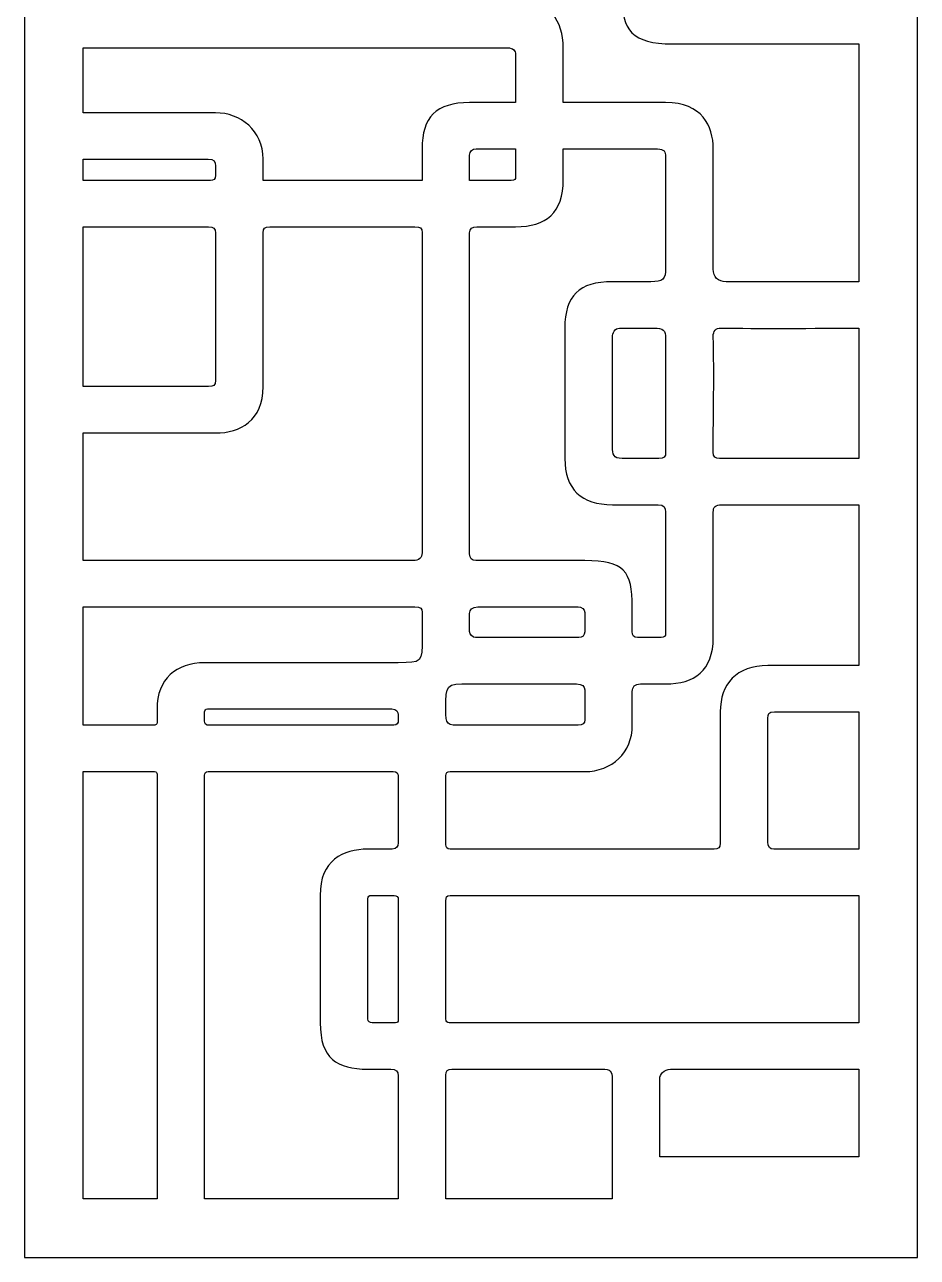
# Model space of a CAD drawing. Header units: centimetres. Extents: x -9.6 to 9.5, y -13.1 to 12.3.
# Drawn here: x 0.65 to 9.49, y -13.14 to -0.93 of the extents above; entities that cross this region are included whole.
import ezdxf

# ---------------------------------------------------------------- set-up
doc = ezdxf.new("R2010")
doc.units = ezdxf.units.CM
doc.header["$MEASUREMENT"] = 0
doc.layers.add('layer 1', color=7, linetype='Continuous')

msp = doc.modelspace()

# ---------------------------------------------------------------- linework, layer by layer
at = {"layer": 'layer 1', "color": 242}
for points, knots in [([(0.6503, 12.33479), (0.6503, 12.33479), (9.4938, 12.33479), (9.4938, 12.33479), (9.4938, 12.33479), (9.4938, 12.33479), (9.4938, -13.14289), (9.4938, -13.14289), (9.4938, -13.14289), (9.4938, -13.14289), (0.6503, -13.14289), (0.6503, -13.14289), (0.6503, -13.14289), (0.6503, -13.14289), (0.6503, 12.33479), (0.6503, 12.33479)], [0, 0, 0, 0, 0.2, 0.2, 0.2, 0.2, 0.4, 0.4, 0.4, 0.4, 0.6, 0.6, 0.6, 0.6, 1, 1, 1, 1]), ([(8.91476, -1.11956), (8.91476, -1.11956), (7.06614, -1.11956), (7.06614, -1.11956), (7.06614, -1.11956), (6.66844, -1.11956), (6.56597, -0.97645), (6.56597, -0.66068), (6.56597, -0.66068), (6.56597, -0.38118), (6.56597, -0.10168), (6.56597, 0.17783), (6.56597, 0.17783), (6.56597, 0.19512), (6.55457, 0.20872), (6.53628, 0.20872), (6.53628, 0.20872), (6.01442, 0.20872), (5.49256, 0.20872), (4.9707, 0.20872), (4.9707, 0.20872), (4.93697, 0.20872), (4.91924, 0.18396), (4.91924, 0.15199), (4.91924, 0.15199), (4.91924, -0.11392), (4.91924, -0.37984), (4.91924, -0.64575), (4.91924, -0.64575), (4.91924, -0.68088), (4.93826, -0.69893), (4.97036, -0.69893), (4.97036, -0.69893), (5.15159, -0.69893), (5.33282, -0.69893), (5.51406, -0.69893), (5.51406, -0.69893), (5.85896, -0.69893), (5.98549, -0.88742), (5.98549, -1.15781), (5.98549, -1.15781), (5.98549, -1.33886), (5.98549, -1.51991), (5.98549, -1.70095), (5.98549, -1.70095), (6.3238, -1.70095), (6.66211, -1.70095), (7.00042, -1.70095), (7.00042, -1.70095), (7.35974, -1.70095), (7.47186, -1.92992), (7.47186, -2.15984), (7.47186, -2.15984), (7.47186, -2.55643), (7.47186, -2.95302), (7.47186, -3.34961), (7.47186, -3.34961), (7.47186, -3.43099), (7.51959, -3.47635), (7.59987, -3.47635), (7.59987, -3.47635), (7.59987, -3.47635), (8.91476, -3.47635), (8.91476, -3.47635), (8.91476, -3.47635), (8.91476, -3.47635), (8.91476, -1.11956), (8.91476, -1.11956)], [0, 0, 0, 0, 0.05555556, 0.05555556, 0.05555556, 0.05555556, 0.11111111, 0.11111111, 0.11111111, 0.11111111, 0.16666667, 0.16666667, 0.16666667, 0.16666667, 0.22222222, 0.22222222, 0.22222222, 0.22222222, 0.27777778, 0.27777778, 0.27777778, 0.27777778, 0.33333333, 0.33333333, 0.33333333, 0.33333333, 0.38888889, 0.38888889, 0.38888889, 0.38888889, 0.44444444, 0.44444444, 0.44444444, 0.44444444, 0.5, 0.5, 0.5, 0.5, 0.55555556, 0.55555556, 0.55555556, 0.55555556, 0.61111111, 0.61111111, 0.61111111, 0.61111111, 0.66666667, 0.66666667, 0.66666667, 0.66666667, 0.72222222, 0.72222222, 0.72222222, 0.72222222, 0.77777778, 0.77777778, 0.77777778, 0.77777778, 0.83333333, 0.83333333, 0.83333333, 0.83333333, 0.88888889, 0.88888889, 0.88888889, 0.88888889, 1, 1, 1, 1]), ([(1.22934, -1.80235), (1.22934, -1.80235), (2.54071, -1.80235), (2.54071, -1.80235), (2.54071, -1.80235), (2.79032, -1.80235), (3.01215, -1.97613), (3.01215, -2.26123), (3.01215, -2.26123), (3.01215, -2.33146), (3.01215, -2.40168), (3.01215, -2.47191), (3.01215, -2.47191), (3.53721, -2.47191), (4.06228, -2.47191), (4.58734, -2.47191), (4.58734, -2.47191), (4.58734, -2.36789), (4.58734, -2.26386), (4.58734, -2.15984), (4.58734, -2.15984), (4.58734, -1.84636), (4.72542, -1.70095), (5.05878, -1.70095), (5.05878, -1.70095), (5.21054, -1.70095), (5.3623, -1.70095), (5.51406, -1.70095), (5.51406, -1.70095), (5.51406, -1.54254), (5.51406, -1.38412), (5.51406, -1.22571), (5.51406, -1.22571), (5.51406, -1.18746), (5.49028, -1.15781), (5.43164, -1.15781), (5.43164, -1.15781), (5.43164, -1.15781), (1.22934, -1.15781), (1.22934, -1.15781), (1.22934, -1.15781), (1.22934, -1.15781), (1.22934, -1.80235), (1.22934, -1.80235)], [0, 0, 0, 0, 0.08333333, 0.08333333, 0.08333333, 0.08333333, 0.16666667, 0.16666667, 0.16666667, 0.16666667, 0.25, 0.25, 0.25, 0.25, 0.33333333, 0.33333333, 0.33333333, 0.33333333, 0.41666667, 0.41666667, 0.41666667, 0.41666667, 0.5, 0.5, 0.5, 0.5, 0.58333333, 0.58333333, 0.58333333, 0.58333333, 0.66666667, 0.66666667, 0.66666667, 0.66666667, 0.75, 0.75, 0.75, 0.75, 0.83333333, 0.83333333, 0.83333333, 0.83333333, 1, 1, 1, 1]), ([(7.00042, -6.96043), (7.00042, -6.55939), (7.00042, -6.15835), (7.00042, -5.75732), (7.00042, -5.75732), (7.00042, -5.71377), (6.98502, -5.68533), (6.92623, -5.68533), (6.92623, -5.68533), (6.7751, -5.68533), (6.62397, -5.68533), (6.47284, -5.68533), (6.47284, -5.68533), (6.16559, -5.68533), (6.0014, -5.53144), (6.0014, -5.22644), (6.0014, -5.22644), (6.0014, -4.79604), (6.0014, -4.36564), (6.0014, -3.93523), (6.0014, -3.93523), (6.0014, -3.61107), (6.14237, -3.47635), (6.47284, -3.47635), (6.47284, -3.47635), (6.59924, -3.47635), (6.72564, -3.47635), (6.85204, -3.47635), (6.85204, -3.47635), (6.97608, -3.47635), (7.00042, -3.45066), (7.00042, -3.34061), (7.00042, -3.34061), (7.00042, -2.97217), (7.00042, -2.60373), (7.00042, -2.23529), (7.00042, -2.23529), (7.00042, -2.18805), (6.98397, -2.15984), (6.92113, -2.15984), (6.92113, -2.15984), (6.60925, -2.15984), (6.29737, -2.15984), (5.98549, -2.15984), (5.98549, -2.15984), (5.98549, -2.26348), (5.98549, -2.36331), (5.98549, -2.46229), (5.98549, -2.46229), (5.98549, -2.79571), (5.81598, -2.9308), (5.51406, -2.9308), (5.51406, -2.9308), (5.38601, -2.9308), (5.25796, -2.9308), (5.12992, -2.9308), (5.12992, -2.9308), (5.08514, -2.9308), (5.05878, -2.95121), (5.05878, -2.99048), (5.05878, -2.99048), (5.05878, -4.05128), (5.05878, -5.11208), (5.05878, -6.17288), (5.05878, -6.17288), (5.05878, -6.21614), (5.07946, -6.23931), (5.1211, -6.23931), (5.1211, -6.23931), (5.48022, -6.23931), (5.83933, -6.23931), (6.19845, -6.23931), (6.19845, -6.23931), (6.58956, -6.23931), (6.66989, -6.34039), (6.66989, -6.6982), (6.66989, -6.6982), (6.66989, -6.77882), (6.66989, -6.85944), (6.66989, -6.94007), (6.66989, -6.94007), (6.66989, -6.98254), (6.68721, -7.00172), (6.72153, -7.00172), (6.72153, -7.00172), (6.79997, -7.00172), (6.87841, -7.00172), (6.95685, -7.00172), (6.95685, -7.00172), (6.98538, -7.00172), (7.00042, -6.98888), (7.00042, -6.96043)], [0, 0, 0, 0, 0.04166667, 0.04166667, 0.04166667, 0.04166667, 0.08333333, 0.08333333, 0.08333333, 0.08333333, 0.125, 0.125, 0.125, 0.125, 0.16666667, 0.16666667, 0.16666667, 0.16666667, 0.20833333, 0.20833333, 0.20833333, 0.20833333, 0.25, 0.25, 0.25, 0.25, 0.29166667, 0.29166667, 0.29166667, 0.29166667, 0.33333333, 0.33333333, 0.33333333, 0.33333333, 0.375, 0.375, 0.375, 0.375, 0.41666667, 0.41666667, 0.41666667, 0.41666667, 0.45833333, 0.45833333, 0.45833333, 0.45833333, 0.5, 0.5, 0.5, 0.5, 0.54166667, 0.54166667, 0.54166667, 0.54166667, 0.58333333, 0.58333333, 0.58333333, 0.58333333, 0.625, 0.625, 0.625, 0.625, 0.66666667, 0.66666667, 0.66666667, 0.66666667, 0.70833333, 0.70833333, 0.70833333, 0.70833333, 0.75, 0.75, 0.75, 0.75, 0.79166667, 0.79166667, 0.79166667, 0.79166667, 0.83333333, 0.83333333, 0.83333333, 0.83333333, 0.875, 0.875, 0.875, 0.875, 0.91666667, 0.91666667, 0.91666667, 0.91666667, 1, 1, 1, 1]), ([(5.05878, -2.47191), (5.19631, -2.47191), (5.33384, -2.47191), (5.47137, -2.47191), (5.47137, -2.47191), (5.50468, -2.47191), (5.51406, -2.45703), (5.51406, -2.43778), (5.51406, -2.43778), (5.51406, -2.34513), (5.51406, -2.25248), (5.51406, -2.15984), (5.51406, -2.15984), (5.38364, -2.15984), (5.25322, -2.15984), (5.1228, -2.15984), (5.1228, -2.15984), (5.08652, -2.15984), (5.05878, -2.17721), (5.05878, -2.22323), (5.05878, -2.22323), (5.05878, -2.30612), (5.05878, -2.38902), (5.05878, -2.47191)], [0, 0, 0, 0, 0.14285714, 0.14285714, 0.14285714, 0.14285714, 0.28571429, 0.28571429, 0.28571429, 0.28571429, 0.42857143, 0.42857143, 0.42857143, 0.42857143, 0.57142857, 0.57142857, 0.57142857, 0.57142857, 0.71428571, 0.71428571, 0.71428571, 0.71428571, 1, 1, 1, 1]), ([(1.22934, -2.47191), (1.22934, -2.47191), (2.49072, -2.47191), (2.49072, -2.47191), (2.49072, -2.47191), (2.51996, -2.47191), (2.54071, -2.46352), (2.54071, -2.42212), (2.54071, -2.42212), (2.54071, -2.39044), (2.54071, -2.35875), (2.54071, -2.32707), (2.54071, -2.32707), (2.54071, -2.28722), (2.5268, -2.26123), (2.46844, -2.26123), (2.46844, -2.26123), (2.46844, -2.26123), (1.22934, -2.26123), (1.22934, -2.26123), (1.22934, -2.26123), (1.22934, -2.26123), (1.22934, -2.47191), (1.22934, -2.47191)], [0, 0, 0, 0, 0.14285714, 0.14285714, 0.14285714, 0.14285714, 0.28571429, 0.28571429, 0.28571429, 0.28571429, 0.42857143, 0.42857143, 0.42857143, 0.42857143, 0.57142857, 0.57142857, 0.57142857, 0.57142857, 0.71428571, 0.71428571, 0.71428571, 0.71428571, 1, 1, 1, 1]), ([(1.22934, -6.23931), (1.22934, -6.23931), (4.49693, -6.23931), (4.49693, -6.23931), (4.49693, -6.23931), (4.55686, -6.23931), (4.58734, -6.21095), (4.58734, -6.16313), (4.58734, -6.16313), (4.58734, -5.10499), (4.58734, -4.04685), (4.58734, -2.98871), (4.58734, -2.98871), (4.58734, -2.9445), (4.57219, -2.9308), (4.51657, -2.9308), (4.51657, -2.9308), (4.03694, -2.9308), (3.5573, -2.9308), (3.07767, -2.9308), (3.07767, -2.9308), (3.02586, -2.9308), (3.01215, -2.94446), (3.01215, -2.99268), (3.01215, -2.99268), (3.01215, -3.50015), (3.01215, -4.00762), (3.01215, -4.51509), (3.01215, -4.51509), (3.01215, -4.85191), (2.78732, -4.97397), (2.54071, -4.97397), (2.54071, -4.97397), (2.54071, -4.97397), (1.22934, -4.97397), (1.22934, -4.97397), (1.22934, -4.97397), (1.22934, -4.97397), (1.22934, -6.23931), (1.22934, -6.23931)], [0, 0, 0, 0, 0.09090909, 0.09090909, 0.09090909, 0.09090909, 0.18181818, 0.18181818, 0.18181818, 0.18181818, 0.27272727, 0.27272727, 0.27272727, 0.27272727, 0.36363636, 0.36363636, 0.36363636, 0.36363636, 0.45454545, 0.45454545, 0.45454545, 0.45454545, 0.54545455, 0.54545455, 0.54545455, 0.54545455, 0.63636364, 0.63636364, 0.63636364, 0.63636364, 0.72727273, 0.72727273, 0.72727273, 0.72727273, 0.81818182, 0.81818182, 0.81818182, 0.81818182, 1, 1, 1, 1]), ([(1.22934, -4.51509), (1.22934, -4.51509), (2.47311, -4.51509), (2.47311, -4.51509), (2.47311, -4.51509), (2.51974, -4.51509), (2.54071, -4.50104), (2.54071, -4.45562), (2.54071, -4.45562), (2.54071, -3.96797), (2.54071, -3.48033), (2.54071, -2.99268), (2.54071, -2.99268), (2.54071, -2.94957), (2.5222, -2.9308), (2.47002, -2.9308), (2.47002, -2.9308), (2.47002, -2.9308), (1.22934, -2.9308), (1.22934, -2.9308), (1.22934, -2.9308), (1.22934, -2.9308), (1.22934, -4.51509), (1.22934, -4.51509)], [0, 0, 0, 0, 0.14285714, 0.14285714, 0.14285714, 0.14285714, 0.28571429, 0.28571429, 0.28571429, 0.28571429, 0.42857143, 0.42857143, 0.42857143, 0.42857143, 0.57142857, 0.57142857, 0.57142857, 0.57142857, 0.71428571, 0.71428571, 0.71428571, 0.71428571, 1, 1, 1, 1]), ([(6.56807, -5.22644), (6.70879, -5.22644), (6.79941, -5.22644), (6.93398, -5.22644), (6.93398, -5.22644), (6.98699, -5.22644), (7.00042, -5.21267), (7.00042, -5.16121), (7.00042, -5.16121), (7.00042, -4.78042), (7.00042, -4.4169), (7.00042, -4.03611), (7.00042, -4.03611), (7.00042, -3.95809), (6.97508, -3.93523), (6.88501, -3.93523), (6.88501, -3.93523), (6.77124, -3.93523), (6.65746, -3.93523), (6.54368, -3.93523), (6.54368, -3.93523), (6.49854, -3.93523), (6.47284, -3.98795), (6.47284, -4.02117), (6.47284, -4.02117), (6.47284, -4.39499), (6.47284, -4.7392), (6.47284, -5.10992), (6.47284, -5.10992), (6.47284, -5.18784), (6.48364, -5.22644), (6.56807, -5.22644)], [0, 0, 0, 0, 0.11111111, 0.11111111, 0.11111111, 0.11111111, 0.22222222, 0.22222222, 0.22222222, 0.22222222, 0.33333333, 0.33333333, 0.33333333, 0.33333333, 0.44444444, 0.44444444, 0.44444444, 0.44444444, 0.55555556, 0.55555556, 0.55555556, 0.55555556, 0.66666667, 0.66666667, 0.66666667, 0.66666667, 0.77777778, 0.77777778, 0.77777778, 0.77777778, 1, 1, 1, 1]), ([(8.91476, -3.93572), (8.50077, -3.93706), (7.88658, -3.94042), (7.54631, -3.93523), (7.54631, -3.93523), (7.49895, -3.93451), (7.47042, -3.96363), (7.47186, -4.01796), (7.47186, -4.01796), (7.48233, -4.41203), (7.47186, -4.77171), (7.47186, -5.16592), (7.47186, -5.16592), (7.47186, -5.21173), (7.49263, -5.22644), (7.53362, -5.22644), (7.53362, -5.22644), (7.53362, -5.22644), (8.91476, -5.22644), (8.91476, -5.22644), (8.91476, -5.22644), (8.91476, -5.22644), (8.91476, -3.93572), (8.91476, -3.93572)], [0, 0, 0, 0, 0.14285714, 0.14285714, 0.14285714, 0.14285714, 0.28571429, 0.28571429, 0.28571429, 0.28571429, 0.42857143, 0.42857143, 0.42857143, 0.42857143, 0.57142857, 0.57142857, 0.57142857, 0.57142857, 0.71428571, 0.71428571, 0.71428571, 0.71428571, 1, 1, 1, 1]), ([(8.91476, -5.68533), (8.91476, -5.68533), (7.55732, -5.68533), (7.55732, -5.68533), (7.55732, -5.68533), (7.49098, -5.68533), (7.47186, -5.70594), (7.47186, -5.76055), (7.47186, -5.76055), (7.47186, -6.18438), (7.47186, -6.57789), (7.47186, -7.00172), (7.47186, -7.00172), (7.47186, -7.33275), (7.28412, -7.4606), (7.00042, -7.4606), (7.00042, -7.4606), (6.91779, -7.4606), (6.83516, -7.4606), (6.75252, -7.4606), (6.75252, -7.4606), (6.69433, -7.4606), (6.66989, -7.48947), (6.66989, -7.53745), (6.66989, -7.53745), (6.66989, -7.64846), (6.66989, -7.75946), (6.66989, -7.87047), (6.66989, -7.87047), (6.66989, -8.13937), (6.47113, -8.32935), (6.19845, -8.32935), (6.19845, -8.32935), (5.75436, -8.32935), (5.31026, -8.32935), (4.86617, -8.32935), (4.86617, -8.32935), (4.83693, -8.32935), (4.8232, -8.34273), (4.8232, -8.37135), (4.8232, -8.37135), (4.8232, -8.59824), (4.8232, -8.82512), (4.8232, -9.052), (4.8232, -9.052), (4.8232, -9.08326), (4.83331, -9.09738), (4.86474, -9.09738), (4.86474, -9.09738), (5.73711, -9.09738), (6.60949, -9.09738), (7.48187, -9.09738), (7.48187, -9.09738), (7.52004, -9.09738), (7.54136, -9.0851), (7.54136, -9.03794), (7.54136, -9.03794), (7.54136, -8.60441), (7.54136, -8.17088), (7.54136, -7.73736), (7.54136, -7.73736), (7.54136, -7.46408), (7.69978, -7.27847), (8.0128, -7.27847), (8.0128, -7.27847), (8.0128, -7.27847), (8.91476, -7.27847), (8.91476, -7.27847), (8.91476, -7.27847), (8.91476, -7.27847), (8.91476, -5.68533), (8.91476, -5.68533)], [0, 0, 0, 0, 0.05263158, 0.05263158, 0.05263158, 0.05263158, 0.10526316, 0.10526316, 0.10526316, 0.10526316, 0.15789474, 0.15789474, 0.15789474, 0.15789474, 0.21052632, 0.21052632, 0.21052632, 0.21052632, 0.26315789, 0.26315789, 0.26315789, 0.26315789, 0.31578947, 0.31578947, 0.31578947, 0.31578947, 0.36842105, 0.36842105, 0.36842105, 0.36842105, 0.42105263, 0.42105263, 0.42105263, 0.42105263, 0.47368421, 0.47368421, 0.47368421, 0.47368421, 0.52631579, 0.52631579, 0.52631579, 0.52631579, 0.57894737, 0.57894737, 0.57894737, 0.57894737, 0.63157895, 0.63157895, 0.63157895, 0.63157895, 0.68421053, 0.68421053, 0.68421053, 0.68421053, 0.73684211, 0.73684211, 0.73684211, 0.73684211, 0.78947368, 0.78947368, 0.78947368, 0.78947368, 0.84210526, 0.84210526, 0.84210526, 0.84210526, 0.89473684, 0.89473684, 0.89473684, 0.89473684, 1, 1, 1, 1]), ([(1.22934, -7.87047), (1.22934, -7.87047), (1.9233, -7.87047), (1.9233, -7.87047), (1.9233, -7.87047), (1.95011, -7.87047), (1.96152, -7.86096), (1.96152, -7.84278), (1.96152, -7.84278), (1.96152, -7.7983), (1.96152, -7.75382), (1.96152, -7.70935), (1.96152, -7.70935), (1.96152, -7.41138), (2.15387, -7.25046), (2.43296, -7.25046), (2.43296, -7.25046), (3.07256, -7.25046), (3.71216, -7.25046), (4.35176, -7.25046), (4.35176, -7.25046), (4.58565, -7.25046), (4.58734, -7.25053), (4.58734, -7.00172), (4.58734, -7.00172), (4.58734, -6.91793), (4.58734, -6.83415), (4.58734, -6.75036), (4.58734, -6.75036), (4.58734, -6.71331), (4.57667, -6.6982), (4.51682, -6.6982), (4.51682, -6.6982), (4.51682, -6.6982), (1.22934, -6.6982), (1.22934, -6.6982), (1.22934, -6.6982), (1.22934, -6.6982), (1.22934, -7.87047), (1.22934, -7.87047)], [0, 0, 0, 0, 0.09090909, 0.09090909, 0.09090909, 0.09090909, 0.18181818, 0.18181818, 0.18181818, 0.18181818, 0.27272727, 0.27272727, 0.27272727, 0.27272727, 0.36363636, 0.36363636, 0.36363636, 0.36363636, 0.45454545, 0.45454545, 0.45454545, 0.45454545, 0.54545455, 0.54545455, 0.54545455, 0.54545455, 0.63636364, 0.63636364, 0.63636364, 0.63636364, 0.72727273, 0.72727273, 0.72727273, 0.72727273, 0.81818182, 0.81818182, 0.81818182, 0.81818182, 1, 1, 1, 1]), ([(5.11584, -7.00172), (5.45697, -7.00172), (5.79811, -7.00172), (6.13924, -7.00172), (6.13924, -7.00172), (6.17612, -7.00172), (6.19845, -6.98219), (6.19845, -6.94481), (6.19845, -6.94481), (6.19845, -6.88059), (6.19845, -6.81636), (6.19845, -6.75214), (6.19845, -6.75214), (6.19845, -6.71867), (6.16959, -6.6982), (6.13223, -6.6982), (6.13223, -6.6982), (5.80112, -6.6982), (5.47002, -6.6982), (5.13891, -6.6982), (5.13891, -6.6982), (5.08451, -6.6982), (5.05878, -6.72203), (5.05878, -6.76459), (5.05878, -6.76459), (5.05878, -6.82387), (5.05878, -6.88315), (5.05878, -6.94244), (5.05878, -6.94244), (5.05878, -6.97039), (5.08936, -7.00172), (5.11584, -7.00172)], [0, 0, 0, 0, 0.11111111, 0.11111111, 0.11111111, 0.11111111, 0.22222222, 0.22222222, 0.22222222, 0.22222222, 0.33333333, 0.33333333, 0.33333333, 0.33333333, 0.44444444, 0.44444444, 0.44444444, 0.44444444, 0.55555556, 0.55555556, 0.55555556, 0.55555556, 0.66666667, 0.66666667, 0.66666667, 0.66666667, 0.77777778, 0.77777778, 0.77777778, 0.77777778, 1, 1, 1, 1]), ([(6.11832, -7.4606), (5.76514, -7.4606), (5.41196, -7.4606), (5.05878, -7.4606), (5.05878, -7.4606), (4.82272, -7.4606), (4.8232, -7.46054), (4.8232, -7.70935), (4.8232, -7.70935), (4.8232, -7.87074), (4.82543, -7.87047), (4.9951, -7.87047), (4.9951, -7.87047), (5.37428, -7.87047), (5.75346, -7.87047), (6.13264, -7.87047), (6.13264, -7.87047), (6.18267, -7.87047), (6.19845, -7.85398), (6.19845, -7.81543), (6.19845, -7.81543), (6.19845, -7.71637), (6.19845, -7.6173), (6.19845, -7.51824), (6.19845, -7.51824), (6.19845, -7.48789), (6.17473, -7.4606), (6.11832, -7.4606)], [0, 0, 0, 0, 0.125, 0.125, 0.125, 0.125, 0.25, 0.25, 0.25, 0.25, 0.375, 0.375, 0.375, 0.375, 0.5, 0.5, 0.5, 0.5, 0.625, 0.625, 0.625, 0.625, 0.75, 0.75, 0.75, 0.75, 1, 1, 1, 1]), ([(4.35176, -7.81893), (4.35176, -7.79797), (4.35176, -7.78961), (4.35176, -7.76548), (4.35176, -7.76548), (4.35176, -7.74068), (4.33497, -7.70935), (4.28868, -7.70935), (4.28868, -7.70935), (3.67977, -7.70935), (3.07086, -7.70935), (2.46195, -7.70935), (2.46195, -7.70935), (2.44344, -7.70935), (2.43296, -7.7225), (2.43296, -7.73747), (2.43296, -7.73747), (2.43296, -7.76695), (2.43296, -7.79947), (2.43296, -7.8259), (2.43296, -7.8259), (2.43296, -7.86018), (2.44342, -7.87047), (2.48121, -7.87047), (2.48121, -7.87047), (3.0925, -7.87047), (3.69534, -7.87047), (4.30708, -7.87047), (4.30708, -7.87047), (4.33663, -7.87047), (4.35176, -7.84984), (4.35176, -7.81893)], [0, 0, 0, 0, 0.11111111, 0.11111111, 0.11111111, 0.11111111, 0.22222222, 0.22222222, 0.22222222, 0.22222222, 0.33333333, 0.33333333, 0.33333333, 0.33333333, 0.44444444, 0.44444444, 0.44444444, 0.44444444, 0.55555556, 0.55555556, 0.55555556, 0.55555556, 0.66666667, 0.66666667, 0.66666667, 0.66666667, 0.77777778, 0.77777778, 0.77777778, 0.77777778, 1, 1, 1, 1]), ([(8.91476, -7.73736), (8.91476, -7.73736), (8.07838, -7.73736), (8.07838, -7.73736), (8.07838, -7.73736), (8.01837, -7.73736), (8.0128, -7.75673), (8.0128, -7.80111), (8.0128, -7.80111), (8.0128, -8.20957), (8.0128, -8.61803), (8.0128, -9.02649), (8.0128, -9.02649), (8.0128, -9.07932), (8.03357, -9.09738), (8.0722, -9.09738), (8.0722, -9.09738), (8.0722, -9.09738), (8.91476, -9.09738), (8.91476, -9.09738), (8.91476, -9.09738), (8.91476, -9.09738), (8.91476, -7.73736), (8.91476, -7.73736)], [0, 0, 0, 0, 0.14285714, 0.14285714, 0.14285714, 0.14285714, 0.28571429, 0.28571429, 0.28571429, 0.28571429, 0.42857143, 0.42857143, 0.42857143, 0.42857143, 0.57142857, 0.57142857, 0.57142857, 0.57142857, 0.71428571, 0.71428571, 0.71428571, 0.71428571, 1, 1, 1, 1]), ([(1.96152, -12.56385), (1.96152, -12.56385), (1.96152, -8.35407), (1.96152, -8.35407), (1.96152, -8.35407), (1.96152, -8.3442), (1.95603, -8.32935), (1.93555, -8.32935), (1.93555, -8.32935), (1.93555, -8.32935), (1.22934, -8.32935), (1.22934, -8.32935), (1.22934, -8.32935), (1.22934, -8.32935), (1.22934, -12.56385), (1.22934, -12.56385), (1.22934, -12.56385), (1.22934, -12.56385), (1.96152, -12.56385), (1.96152, -12.56385)], [0, 0, 0, 0, 0.16666667, 0.16666667, 0.16666667, 0.16666667, 0.33333333, 0.33333333, 0.33333333, 0.33333333, 0.5, 0.5, 0.5, 0.5, 0.66666667, 0.66666667, 0.66666667, 0.66666667, 1, 1, 1, 1]), ([(4.35176, -12.56385), (4.35176, -12.56385), (4.35176, -11.34504), (4.35176, -11.34504), (4.35176, -11.34504), (4.35176, -11.30016), (4.32888, -11.27837), (4.2763, -11.27837), (4.2763, -11.27837), (4.20085, -11.27837), (4.1254, -11.27837), (4.04994, -11.27837), (4.04994, -11.27837), (3.74341, -11.27837), (3.5785, -11.17361), (3.5785, -10.81948), (3.5785, -10.81948), (3.5785, -10.39841), (3.5785, -9.97734), (3.5785, -9.55626), (3.5785, -9.55626), (3.57273, -9.20927), (3.80736, -9.09889), (4.04994, -9.09738), (4.04994, -9.09738), (4.13011, -9.09738), (4.21028, -9.09738), (4.29045, -9.09738), (4.29045, -9.09738), (4.33602, -9.09738), (4.35176, -9.07209), (4.35176, -9.03499), (4.35176, -9.03499), (4.35176, -8.81378), (4.35176, -8.59257), (4.35176, -8.37135), (4.35176, -8.37135), (4.35176, -8.34661), (4.33563, -8.32935), (4.30015, -8.32935), (4.30015, -8.32935), (3.68919, -8.32935), (3.07823, -8.32935), (2.46727, -8.32935), (2.46727, -8.32935), (2.44478, -8.32935), (2.43296, -8.34495), (2.43296, -8.36537), (2.43296, -8.36537), (2.43296, -8.36537), (2.43296, -12.56385), (2.43296, -12.56385), (2.43296, -12.56385), (2.43296, -12.56385), (4.35176, -12.56385), (4.35176, -12.56385)], [0, 0, 0, 0, 0.06666667, 0.06666667, 0.06666667, 0.06666667, 0.13333333, 0.13333333, 0.13333333, 0.13333333, 0.2, 0.2, 0.2, 0.2, 0.26666667, 0.26666667, 0.26666667, 0.26666667, 0.33333333, 0.33333333, 0.33333333, 0.33333333, 0.4, 0.4, 0.4, 0.4, 0.46666667, 0.46666667, 0.46666667, 0.46666667, 0.53333333, 0.53333333, 0.53333333, 0.53333333, 0.6, 0.6, 0.6, 0.6, 0.66666667, 0.66666667, 0.66666667, 0.66666667, 0.73333333, 0.73333333, 0.73333333, 0.73333333, 0.8, 0.8, 0.8, 0.8, 0.86666667, 0.86666667, 0.86666667, 0.86666667, 1, 1, 1, 1]), ([(4.09238, -10.81948), (4.16939, -10.81948), (4.24639, -10.81948), (4.32339, -10.81948), (4.32339, -10.81948), (4.34205, -10.81948), (4.35176, -10.80742), (4.35176, -10.79076), (4.35176, -10.79076), (4.35176, -10.39186), (4.35176, -9.99296), (4.35176, -9.59406), (4.35176, -9.59406), (4.35176, -9.57666), (4.33928, -9.55626), (4.30931, -9.55626), (4.30931, -9.55626), (4.23569, -9.55626), (4.16207, -9.55626), (4.08844, -9.55626), (4.08844, -9.55626), (4.06123, -9.55626), (4.04994, -9.56906), (4.04994, -9.58275), (4.04994, -9.58275), (4.04994, -9.98212), (4.04994, -10.38147), (4.04994, -10.78083), (4.04994, -10.78083), (4.04994, -10.80839), (4.06871, -10.81948), (4.09238, -10.81948)], [0, 0, 0, 0, 0.11111111, 0.11111111, 0.11111111, 0.11111111, 0.22222222, 0.22222222, 0.22222222, 0.22222222, 0.33333333, 0.33333333, 0.33333333, 0.33333333, 0.44444444, 0.44444444, 0.44444444, 0.44444444, 0.55555556, 0.55555556, 0.55555556, 0.55555556, 0.66666667, 0.66666667, 0.66666667, 0.66666667, 0.77777778, 0.77777778, 0.77777778, 0.77777778, 1, 1, 1, 1]), ([(8.91476, -9.55626), (8.91476, -9.55626), (4.8646, -9.55626), (4.8646, -9.55626), (4.8646, -9.55626), (4.82769, -9.55626), (4.8232, -9.57988), (4.8232, -9.60957), (4.8232, -9.60957), (4.8232, -9.99971), (4.8232, -10.38986), (4.8232, -10.78001), (4.8232, -10.78001), (4.8232, -10.8084), (4.83562, -10.81948), (4.8546, -10.81948), (4.8546, -10.81948), (4.8546, -10.81948), (8.91476, -10.81948), (8.91476, -10.81948), (8.91476, -10.81948), (8.91476, -10.81948), (8.91476, -9.55626), (8.91476, -9.55626)], [0, 0, 0, 0, 0.14285714, 0.14285714, 0.14285714, 0.14285714, 0.28571429, 0.28571429, 0.28571429, 0.28571429, 0.42857143, 0.42857143, 0.42857143, 0.42857143, 0.57142857, 0.57142857, 0.57142857, 0.57142857, 0.71428571, 0.71428571, 0.71428571, 0.71428571, 1, 1, 1, 1]), ([(6.46993, -12.56385), (6.46993, -12.56385), (6.46993, -12.14776), (6.46993, -12.14776), (6.46993, -12.14776), (6.46993, -11.87939), (6.46993, -11.64853), (6.46993, -11.38016), (6.46993, -11.38016), (6.46993, -11.29373), (6.45605, -11.27837), (6.36966, -11.27837), (6.36966, -11.27837), (5.8695, -11.27837), (5.38597, -11.27837), (4.88343, -11.27837), (4.88343, -11.27837), (4.84088, -11.27837), (4.8232, -11.29738), (4.8232, -11.33879), (4.8232, -11.33879), (4.8232, -11.33879), (4.8232, -12.56385), (4.8232, -12.56385), (4.8232, -12.56385), (4.8232, -12.56385), (6.46993, -12.56385), (6.46993, -12.56385)], [0, 0, 0, 0, 0.125, 0.125, 0.125, 0.125, 0.25, 0.25, 0.25, 0.25, 0.375, 0.375, 0.375, 0.375, 0.5, 0.5, 0.5, 0.5, 0.625, 0.625, 0.625, 0.625, 0.75, 0.75, 0.75, 0.75, 1, 1, 1, 1]), ([(8.91476, -11.27837), (8.91476, -11.27837), (7.04979, -11.27837), (7.04979, -11.27837), (7.04979, -11.27837), (6.98355, -11.27837), (6.94136, -11.33232), (6.94136, -11.375), (6.94136, -11.375), (6.94136, -11.64895), (6.94136, -11.87381), (6.94136, -12.14776), (6.94136, -12.14776), (6.94136, -12.14776), (8.91476, -12.14776), (8.91476, -12.14776), (8.91476, -12.14776), (8.91476, -12.14776), (8.91476, -11.27837), (8.91476, -11.27837)], [0, 0, 0, 0, 0.16666667, 0.16666667, 0.16666667, 0.16666667, 0.33333333, 0.33333333, 0.33333333, 0.33333333, 0.5, 0.5, 0.5, 0.5, 0.66666667, 0.66666667, 0.66666667, 0.66666667, 1, 1, 1, 1])]:
    msp.add_open_spline(points, degree=3, knots=knots, dxfattribs=at)

doc.saveas('drawing.dxf')
